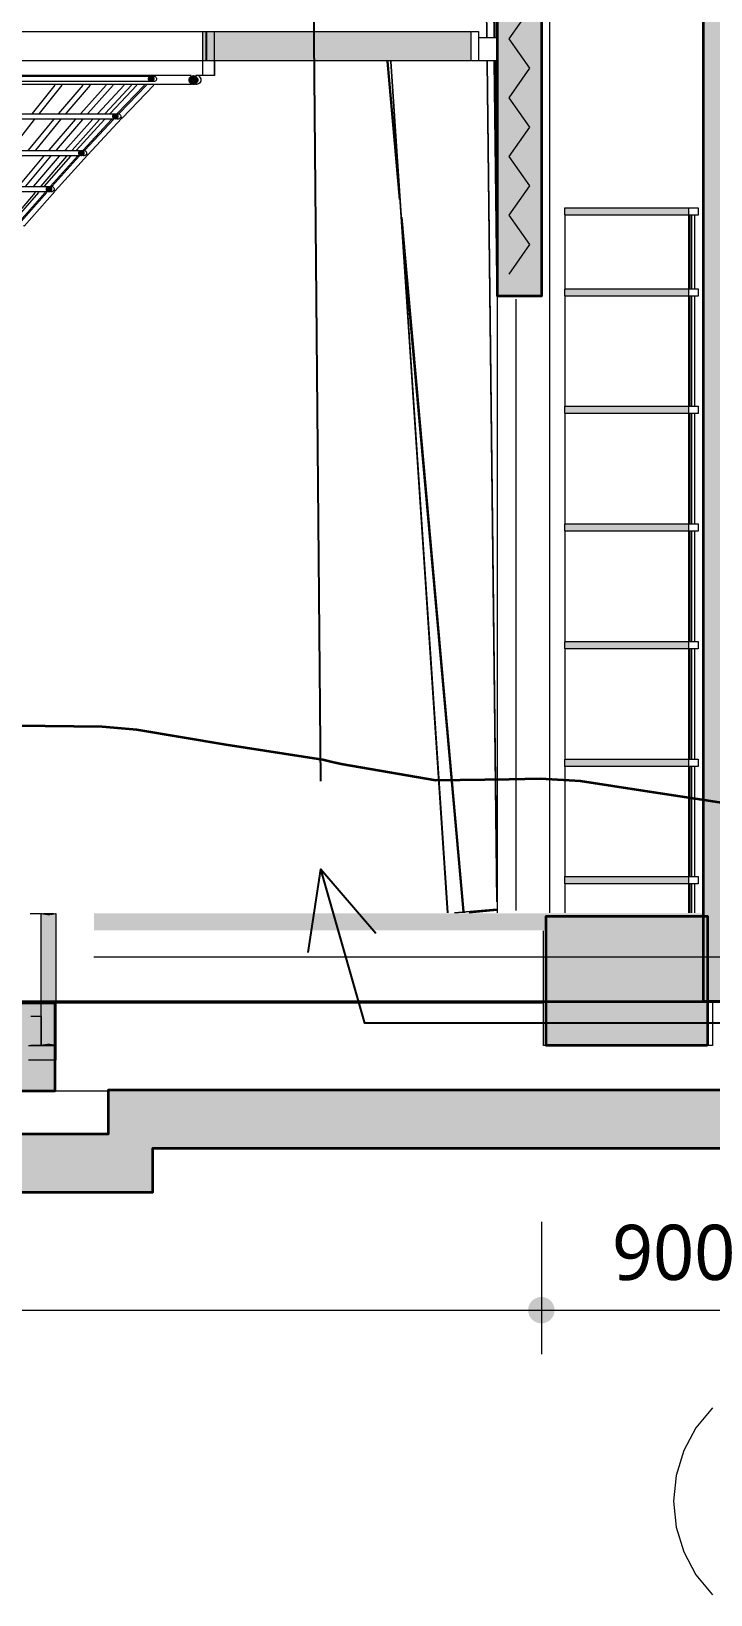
# Model space of a CAD drawing. Header units: millimetres. Extents: x 0 to 153524, y 0 to 59400.
# Drawn here: x 58365 to 60676, y 21982 to 27301 of the extents above; entities that cross this region are included whole.
import ezdxf

# ---------------------------------------------------------------- set-up
doc = ezdxf.new("R2010")
doc.units = ezdxf.units.MM
for name, color, linetype, lineweight in [('01_切断（構造・壁）', 7, 'Continuous', 35), ('02_切断（家具）', 8, 'Continuous', 18), ('04_切断（機械室などの塊）', 7, 'Continuous', 35), ('05_断熱（仮）', 2, 'Continuous', 9), ('07_切断（建具）', 7, 'Continuous', 18), ('10_見えがかり', 7, 'Continuous', 13), ('11_見えがかり（家具）', 8, 'Continuous', 9), ('41_通り芯の符号', 1, 'Continuous', 13), ('50_寸法', 3, 'Continuous', 9)]:
    doc.layers.add(name, color=color, linetype=linetype, lineweight=lineweight)
doc.styles.add('JP', font='NotoSansCJKjp-Regular.otf')

msp = doc.modelspace()

# ---------------------------------------------------------------- hatches: boundary and pattern name
at = {"layer": '01_切断（構造・壁）'}
for color, points in [(7, [(60799.8, 28581), (60801.6, 28580.9), (60801.7, 28579), (60801.7, 28310.5), (60801.7, 28310.5), (60801.7, 24037.2), (60801.7, 24037.2), (60801.7, 24037.2), (60801.7, 24037.2), (60801.7, 24002), (60801.6, 24000.1), (60799.8, 24000), (60653.7, 24000), (60651.8, 24000.1), (60651.7, 24002), (60651.7, 24037.2), (60651.7, 24037.2), (60651.7, 28310.4), (60651.7, 28310.4), (60651.7, 28310.4), (60651.7, 28579), (60651.8, 28580.9), (60653.7, 28581)]), (7, [(60100.2, 26446.8), (60100.2, 26400), (60094.3, 26400), (59950.2, 26400), (59950.2, 27554.2), (59950.2, 27600), (59955.9, 27600), (60100.2, 27600)]), (7, [(74466.3, 24242), (74466.3, 24300), (58577.6, 24300), (58577.6, 24242)]), (7, [(60665.7, 23850), (60484.8, 23850), (60115.8, 23850), (60115.8, 24145), (60115.8, 24145), (60115.8, 24290), (60484.8, 24290), (60665.7, 24290), (60665.7, 23995)]), (8, [(55051.2, 23500), (46200.5, 23500), (46050.5, 23500), (46050.5, 23700), (46050.5, 24152), (46200.5, 24152), (46200.5, 23700), (55201.2, 23700), (55201.2, 23550), (58627.6, 23550), (58627.6, 23700), (74316.3, 23700), (74316.3, 24152), (74466.3, 24152), (74466.3, 23700), (74466.3, 23500), (74316.3, 23500), (58777.6, 23500), (58777.6, 23350), (55051.2, 23350)]), (7, [(58444.9, 23974.3), (58444.9, 23695), (58430.1, 23695), (58321.1, 23695), (58122.7, 23695), (58031.7, 23695), (57863.2, 23695), (57784.7, 23695), (57637.2, 23695), (57567.5, 23695), (57434.9, 23695), (57371.5, 23695), (57249.4, 23695), (57190.4, 23695), (57075.5, 23695), (56963.9, 23695), (56909, 23695), (56854.5, 23695), (56746.4, 23695), (56638.6, 23695), (56584.5, 23695), (56530.2, 23695), (56420.2, 23695), (56364.3, 23695), (56250.1, 23695), (56191.4, 23695), (56070.3, 23695), (56007.4, 23695), (55876.1, 23695), (55807.2, 23695), (55661.6, 23695), (55584.2, 23695), (55418.3, 23695), (55328.9, 23695), (55257, 23695), (55257, 23815.1), (55257, 23995), (55328.9, 23995), (55418.3, 23995), (55584.2, 23995), (55661.6, 23995), (55807.2, 23995), (55876.1, 23995), (56007.4, 23995), (56070.3, 23995), (56191.4, 23995), (56250.1, 23995), (56364.3, 23995), (56420.2, 23995), (56530.2, 23995), (56584.5, 23995), (56638.6, 23995), (56746.4, 23995), (56854.5, 23995), (56909, 23995), (56963.9, 23995), (57075.5, 23995), (57190.4, 23995), (57249.4, 23995), (57371.5, 23995), (57434.9, 23995), (57567.5, 23995), (57637.2, 23995), (57784.7, 23995), (57863.2, 23995), (58031.7, 23995), (58122.7, 23995), (58321.1, 23995), (58430.1, 23995), (58444.9, 23995), (58444.9, 23974.3)])]:
    msp.add_hatch(color=color, dxfattribs=at).paths.add_polyline_path(points)
at = {"layer": '02_切断（家具）'}
for points in [[(58960.3, 27200), (58960.2, 27200), (58955.3, 27200), (58955.1, 27200), (58953.2, 27200), (58948.7, 27200), (58948.7, 27253), (58948.7, 27300), (58953.2, 27300), (58955.1, 27300), (58955.3, 27300), (58960.2, 27300), (58960.3, 27300), (58960.3, 27206.2)], [(58960.2, 27296.1), (58960.2, 27296.1), (58960.2, 27300), (59023, 27300), (59072.7, 27300), (59118, 27300), (59158.5, 27300), (59164.1, 27300), (59194.6, 27300), (59233.7, 27300), (59264.9, 27300), (59357.6, 27300), (59381.6, 27300), (59403, 27300), (59431.2, 27300), (59435.9, 27300), (59441.2, 27300), (59453.6, 27300), (59837.1, 27300), (59853.4, 27300), (59853.7, 27300), (59860.3, 27300), (59860.3, 27206.3), (59860.3, 27200), (59853.7, 27200), (59853.4, 27200), (59453.6, 27200), (59441.2, 27200), (59327.2, 27200), (59323.5, 27200), (59300.7, 27200), (59283.9, 27200), (59264.9, 27200), (59233.7, 27200), (59194.6, 27200), (59164.1, 27200), (59158.5, 27200), (59118, 27200), (59072.7, 27200), (59023, 27200), (58960.2, 27200)], [(58781.3, 27140.1), (58781.4, 27138.9), (58781.3, 27137.9), (58781.1, 27136.7), (58780.8, 27135.7), (58780.3, 27134.5), (58779.6, 27133.6), (58778.8, 27132.5), (58777.9, 27131.8), (58776.8, 27131), (58775.9, 27130.6), (58774.7, 27130.1), (58773.7, 27130), (58772.5, 27129.9), (58771.5, 27130), (58770.3, 27130.1), (58769.3, 27130.5), (58768.1, 27131), (58767.2, 27131.7), (58766.2, 27132.5), (58765.5, 27133.4), (58764.7, 27134.5), (58764.3, 27135.4), (58763.8, 27136.7), (58763.7, 27137.6), (58763.5, 27138.9), (58763.7, 27139.8), (58763.8, 27141.1), (58764.2, 27142), (58764.7, 27143.3), (58765.3, 27144.1), (58766.2, 27145.2), (58767, 27145.9), (58768.1, 27146.7), (58769.1, 27147.1), (58770.3, 27147.6), (58771.3, 27147.7), (58772.5, 27147.9), (58773.4, 27147.7), (58774.7, 27147.6), (58775.6, 27147.2), (58776.8, 27146.7), (58777.7, 27146.1), (58778.8, 27145.2), (58779.4, 27144.4), (58780.3, 27143.3), (58780.7, 27142.3), (58781.1, 27141.1)], [(58931.1, 27137.1), (58931.3, 27135), (58931.1, 27133.4), (58930.9, 27131.3), (58930.2, 27129.7), (58929.4, 27127.7), (58928.3, 27126.2), (58926.9, 27124.4), (58925.5, 27123.3), (58923.7, 27121.9), (58922.1, 27121.3), (58920.1, 27120.5), (58918.5, 27120.3), (58916.4, 27120), (58914.8, 27120.2), (58912.8, 27120.5), (58911.2, 27121.1), (58909.1, 27121.9), (58907.7, 27123), (58905.9, 27124.4), (58904.8, 27125.8), (58903.4, 27127.7), (58902.8, 27129.3), (58902, 27131.3), (58901.8, 27132.9), (58901.5, 27135), (58901.7, 27136.6), (58902, 27138.7), (58902.6, 27140.3), (58903.4, 27142.3), (58904.5, 27143.8), (58905.9, 27145.6), (58907.3, 27146.7), (58909.1, 27148.1), (58910.7, 27148.7), (58912.8, 27149.5), (58914.4, 27149.7), (58916.4, 27150), (58918, 27149.8), (58920.1, 27149.5), (58921.6, 27148.9), (58923.7, 27148.1), (58925.1, 27147), (58926.9, 27145.6), (58928, 27144.2), (58929.4, 27142.3), (58930, 27140.7), (58930.9, 27138.7)], [(58659.6, 27012.7), (58659.8, 27011.5), (58659.7, 27010.5), (58659.5, 27009.3), (58659.1, 27008.3), (58658.6, 27007.1), (58658, 27006.2), (58657.2, 27005.1), (58656.3, 27004.4), (58655.2, 27003.6), (58654.2, 27003.2), (58653, 27002.7), (58652.1, 27002.6), (58650.9, 27002.5), (58649.9, 27002.6), (58648.7, 27002.7), (58647.7, 27003.1), (58646.5, 27003.6), (58645.6, 27004.3), (58644.5, 27005.1), (58643.9, 27006), (58643.1, 27007.1), (58642.7, 27008.1), (58642.2, 27009.3), (58642.1, 27010.3), (58641.9, 27011.5), (58642, 27012.4), (58642.2, 27013.7), (58642.6, 27014.6), (58643.1, 27015.9), (58643.7, 27016.7), (58644.5, 27017.8), (58645.4, 27018.5), (58646.5, 27019.3), (58647.5, 27019.7), (58648.7, 27020.2), (58649.7, 27020.3), (58650.9, 27020.5), (58651.8, 27020.3), (58653, 27020.2), (58654, 27019.8), (58655.2, 27019.3), (58656.1, 27018.6), (58657.2, 27017.8), (58657.8, 27016.9), (58658.6, 27015.9), (58659, 27014.9), (58659.5, 27013.7)], [(58543.8, 26887.7), (58544, 26886.5), (58543.8, 26885.5), (58543.7, 26884.3), (58543.3, 26883.3), (58542.8, 26882.1), (58542.1, 26881.2), (58541.3, 26880.1), (58540.5, 26879.4), (58539.4, 26878.6), (58538.4, 26878.2), (58537.2, 26877.8), (58536.2, 26877.6), (58535, 26877.5), (58534, 26877.6), (58532.9, 26877.8), (58531.8, 26878.2), (58530.7, 26878.6), (58529.8, 26879.3), (58528.7, 26880.1), (58528, 26881), (58527.2, 26882.1), (58526.8, 26883.1), (58526.4, 26884.3), (58526.2, 26885.3), (58526.1, 26886.5), (58526.2, 26887.5), (58526.4, 26888.7), (58526.8, 26889.7), (58527.2, 26890.9), (58527.9, 26891.8), (58528.7, 26892.8), (58529.6, 26893.5), (58530.7, 26894.3), (58531.7, 26894.7), (58532.9, 26895.2), (58533.9, 26895.3), (58535, 26895.5), (58536, 26895.4), (58537.2, 26895.2), (58538.2, 26894.8), (58539.4, 26894.3), (58540.3, 26893.7), (58541.3, 26892.8), (58542, 26891.9), (58542.8, 26890.9), (58543.2, 26889.9), (58543.7, 26888.7)], [(58433.7, 26765.1), (58433.8, 26764), (58433.7, 26762.9), (58433.5, 26761.8), (58433.1, 26760.7), (58432.7, 26759.6), (58432, 26758.6), (58431.2, 26757.6), (58430.3, 26756.9), (58429.3, 26756.1), (58428.2, 26755.7), (58427.1, 26755.2), (58426, 26755.1), (58424.9, 26755), (58423.9, 26755.1), (58422.7, 26755.2), (58421.7, 26755.6), (58420.5, 26756.1), (58419.6, 26756.8), (58418.6, 26757.6), (58417.9, 26758.5), (58417.1, 26759.6), (58416.7, 26760.6), (58416.2, 26761.8), (58416.1, 26762.8), (58416, 26764), (58416.1, 26765), (58416.2, 26766.2), (58416.6, 26767.2), (58417.1, 26768.4), (58417.8, 26769.3), (58418.6, 26770.3), (58419.5, 26771), (58420.5, 26771.8), (58421.5, 26772.2), (58422.7, 26772.7), (58423.7, 26772.8), (58424.9, 26773), (58425.9, 26772.8), (58427.1, 26772.7), (58428.1, 26772.3), (58429.3, 26771.8), (58430.2, 26771.1), (58431.2, 26770.3), (58431.9, 26769.4), (58432.7, 26768.4), (58433.1, 26767.3), (58433.5, 26766.2)], [(60600, 26675), (60417.6, 26675), (60299.5, 26675), (60260.6, 26675), (60243.6, 26675), (60231.6, 26675), (60223.9, 26675), (60183.3, 26675), (60182.6, 26675), (60181.9, 26675), (60181.2, 26675), (60180.7, 26675), (60180, 26675), (60180, 26685.9), (60180, 26700), (60180.7, 26700), (60181.2, 26700), (60181.9, 26700), (60182.6, 26700), (60183.3, 26700), (60223.9, 26700), (60231.6, 26700), (60243.6, 26700), (60260.6, 26700), (60299.5, 26700), (60417.6, 26700), (60600, 26700), (60600, 26689.1)], [(60600, 26400), (60417.6, 26400), (60299.5, 26400), (60260.6, 26400), (60243.6, 26400), (60231.6, 26400), (60223.9, 26400), (60183.3, 26400), (60182.6, 26400), (60181.9, 26400), (60181.2, 26400), (60180.7, 26400), (60180, 26400), (60180, 26410.9), (60180, 26425), (60180.7, 26425), (60181.2, 26425), (60181.9, 26425), (60182.6, 26425), (60183.3, 26425), (60223.9, 26425), (60231.6, 26425), (60243.6, 26425), (60260.6, 26425), (60299.5, 26425), (60417.6, 26425), (60600, 26425), (60600, 26414.1)], [(60600, 26000), (60417.6, 26000), (60299.5, 26000), (60260.6, 26000), (60243.6, 26000), (60231.6, 26000), (60223.9, 26000), (60183.3, 26000), (60182.6, 26000), (60181.9, 26000), (60181.2, 26000), (60180.7, 26000), (60180, 26000), (60180, 26010.9), (60180, 26025), (60180.7, 26025), (60181.2, 26025), (60181.9, 26025), (60182.6, 26025), (60183.3, 26025), (60223.9, 26025), (60231.6, 26025), (60243.6, 26025), (60260.6, 26025), (60299.5, 26025), (60417.6, 26025), (60600, 26025), (60600, 26014.1)], [(60600, 25600), (60417.6, 25600), (60299.5, 25600), (60260.6, 25600), (60243.6, 25600), (60231.6, 25600), (60223.9, 25600), (60183.3, 25600), (60182.6, 25600), (60181.9, 25600), (60181.2, 25600), (60180.7, 25600), (60180, 25600), (60180, 25610.9), (60180, 25625), (60180.7, 25625), (60181.2, 25625), (60181.9, 25625), (60182.6, 25625), (60183.3, 25625), (60223.9, 25625), (60231.6, 25625), (60243.6, 25625), (60260.6, 25625), (60299.5, 25625), (60417.6, 25625), (60600, 25625), (60600, 25614.1)], [(60600, 25200), (60417.6, 25200), (60299.5, 25200), (60260.6, 25200), (60243.6, 25200), (60231.6, 25200), (60223.9, 25200), (60183.3, 25200), (60182.6, 25200), (60181.9, 25200), (60181.2, 25200), (60180.7, 25200), (60180, 25200), (60180, 25210.9), (60180, 25225), (60180.7, 25225), (60181.2, 25225), (60181.9, 25225), (60182.6, 25225), (60183.3, 25225), (60223.9, 25225), (60231.6, 25225), (60243.6, 25225), (60260.6, 25225), (60299.5, 25225), (60417.6, 25225), (60600, 25225), (60600, 25214.1)], [(60600, 24800), (60417.6, 24800), (60299.5, 24800), (60260.6, 24800), (60243.6, 24800), (60231.6, 24800), (60223.9, 24800), (60183.3, 24800), (60182.6, 24800), (60181.9, 24800), (60181.2, 24800), (60180.7, 24800), (60180, 24800), (60180, 24810.9), (60180, 24825), (60180.7, 24825), (60181.2, 24825), (60181.9, 24825), (60182.6, 24825), (60183.3, 24825), (60223.9, 24825), (60231.6, 24825), (60243.6, 24825), (60260.6, 24825), (60299.5, 24825), (60417.6, 24825), (60600, 24825), (60600, 24814.1)], [(60600, 24400), (60417.6, 24400), (60299.5, 24400), (60260.6, 24400), (60243.6, 24400), (60231.6, 24400), (60223.9, 24400), (60183.3, 24400), (60182.6, 24400), (60181.9, 24400), (60181.2, 24400), (60180.7, 24400), (60180, 24400), (60180, 24410.9), (60180, 24425), (60180.7, 24425), (60181.2, 24425), (60181.9, 24425), (60182.6, 24425), (60183.3, 24425), (60223.9, 24425), (60231.6, 24425), (60243.6, 24425), (60260.6, 24425), (60299.5, 24425), (60417.6, 24425), (60600, 24425), (60600, 24414.1), (60600, 24414.1)], [(58398.6, 24299.9), (58400.4, 24299.4), (58404.1, 24298.3), (58411.8, 24296.8), (58419.6, 24296), (58427.5, 24296), (58435.3, 24296.8), (58443, 24298.3), (58446.7, 24299.4), (58448.5, 24299.9), (58448.6, 24298), (58448.6, 23852), (58448.5, 23850.1), (58446.7, 23850.6), (58443, 23851.7), (58435.3, 23853.2), (58427.5, 23854), (58419.6, 23854), (58411.8, 23853.2), (58404.1, 23851.7), (58400.4, 23850.6), (58398.6, 23850.1), (58398.5, 23852), (58398.5, 24298)], [(55303.5, 23850), (55303.5, 23907.4), (55303.5, 23950), (56410, 23950), (57194.4, 23950), (57545.8, 23950), (57745.1, 23950), (57873.5, 23950), (57963.2, 23950), (58029.3, 23950), (58080.1, 23950), (58120.3, 23950), (58153, 23950), (58180, 23950), (58202.8, 23950), (58223.1, 23950), (58242.3, 23950), (58260.3, 23950), (58277.5, 23950), (58293.7, 23950), (58309.1, 23950), (58323.7, 23950), (58337.6, 23950), (58350.8, 23950), (58363.4, 23950), (58375.4, 23950), (58386.9, 23950), (58398.5, 23950), (58398.5, 23948.2), (58398.5, 23850), (58386.9, 23850), (58375.4, 23850), (58363.4, 23850), (58350.8, 23850), (58337.6, 23850), (58323.7, 23850), (58309.1, 23850), (58293.7, 23850), (58277.5, 23850), (58260.3, 23850), (58242.3, 23850), (58223.1, 23850), (58202.8, 23850), (58180, 23850), (58153, 23850), (58120.3, 23850), (58080.1, 23850), (58029.3, 23850), (57963.2, 23850), (57873.5, 23850), (57745.1, 23850), (57545.8, 23850), (57194.4, 23850), (56410, 23850)], [(55253.5, 23800), (55253.5, 23828.3), (55253.5, 23850), (56377.3, 23850), (57194.4, 23850), (57560.4, 23850), (57768, 23850), (57901.8, 23850), (57995.2, 23850), (58064.1, 23850), (58117, 23850), (58158.9, 23850), (58192.9, 23850), (58221, 23850), (58244.7, 23850), (58265.9, 23850), (58285.9, 23850), (58304.7, 23850), (58322.6, 23850), (58339.4, 23850), (58355.5, 23850), (58370.7, 23850), (58385.2, 23850), (58398.9, 23850), (58412.1, 23850), (58424.6, 23850), (58436.6, 23850), (58448.6, 23850), (58448.6, 23849.5), (58448.6, 23800), (58436.6, 23800), (58424.6, 23800), (58412.1, 23800), (58398.9, 23800), (58385.2, 23800), (58370.7, 23800), (58355.5, 23800), (58339.4, 23800), (58322.6, 23800), (58304.7, 23800), (58285.9, 23800), (58265.9, 23800), (58244.7, 23800), (58221, 23800), (58192.9, 23800), (58158.9, 23800), (58117, 23800), (58064.1, 23800), (57995.2, 23800), (57901.8, 23800), (57768, 23800), (57560.4, 23800), (57194.4, 23800), (56377.3, 23800)]]:
    msp.add_hatch(color=8, dxfattribs=at).paths.add_polyline_path(points)
at = {"layer": '05_断熱（仮）', "true_color": 0xf3d98b}
msp.add_hatch(color=8, dxfattribs=at).paths.add_polyline_path([(59975.2, 26425), (59975.2, 27575), (60075.2, 27575), (60075.2, 26425)])
at = {"layer": '50_寸法'}
msp.add_hatch(color=7, dxfattribs=at).paths.add_polyline_path([(60145, 22950), (60144.1, 22941.2), (60141.6, 22932.8), (60137.4, 22925), (60131.8, 22918.2), (60125, 22912.6), (60117.2, 22908.4), (60108.8, 22905.9), (60100, 22905), (60091.2, 22905.9), (60082.8, 22908.4), (60075, 22912.6), (60068.2, 22918.2), (60062.6, 22925), (60058.4, 22932.8), (60055.9, 22941.2), (60055, 22950), (60055.9, 22958.8), (60058.4, 22967.2), (60062.6, 22975), (60068.2, 22981.8), (60075, 22987.4), (60082.8, 22991.6), (60091.2, 22994.1), (60100, 22995), (60108.8, 22994.1), (60117.2, 22991.6), (60125, 22987.4), (60131.8, 22981.8), (60137.4, 22975), (60141.6, 22967.2), (60144.1, 22958.8)])

# ---------------------------------------------------------------- linework, layer by layer
at = {"layer": '01_切断（構造・壁）'}
for points in [[(60799.8, 28581), (60801.6, 28580.9), (60801.7, 28579), (60801.7, 28310.5), (60801.7, 28310.5), (60801.7, 24037.2), (60801.7, 24037.2), (60801.7, 24037.2), (60801.7, 24037.2), (60801.7, 24002), (60801.6, 24000.1), (60799.8, 24000), (60653.7, 24000), (60651.8, 24000.1), (60651.7, 24002), (60651.7, 24037.2), (60651.7, 24037.2), (60651.7, 28310.4), (60651.7, 28310.4), (60651.7, 28310.4), (60651.7, 28579), (60651.8, 28580.9), (60653.7, 28581), (60799.8, 28581)], [(60100.2, 26446.8), (60100.2, 26400), (60094.3, 26400), (59950.2, 26400), (59950.2, 27554.2), (59950.2, 27600), (59955.9, 27600), (60100.2, 27600), (60100.2, 26446.8)], [(60665.7, 23850), (60484.8, 23850), (60115.8, 23850), (60115.8, 24145), (60115.8, 24145), (60115.8, 24290), (60484.8, 24290), (60665.7, 24290), (60665.7, 23995), (60665.7, 23850)], [(55051.2, 23500), (46200.5, 23500), (46050.5, 23500), (46050.5, 23700), (46050.5, 24152), (46200.5, 24152), (46200.5, 23700), (55201.2, 23700), (55201.2, 23550), (58627.6, 23550), (58627.6, 23700), (74316.3, 23700), (74316.3, 24152), (74466.3, 24152), (74466.3, 23700), (74466.3, 23500), (74316.3, 23500), (58777.6, 23500), (58777.6, 23350), (55051.2, 23350), (55051.2, 23500)], [(43500, 24000), (78800, 24000)], [(58321.1, 23995), (58430.1, 23995), (58444.9, 23995), (58444.9, 23974.3), (58444.9, 23974.3)], [(58444.9, 23974.3), (58444.9, 23695), (58430.1, 23695), (58321.1, 23695)]]:
    msp.add_lwpolyline(points, dxfattribs=at)
at = {"layer": '02_切断（家具）'}
for points in [[(58948.1, 27150), (58948.1, 27291.2), (58948.1, 27300)], [(58960.3, 27200), (58960.2, 27200), (58955.3, 27200), (58955.1, 27200), (58953.2, 27200), (58948.7, 27200), (58948.7, 27253), (58948.7, 27300), (58953.2, 27300), (58955.1, 27300), (58955.3, 27300), (58960.2, 27300), (58960.3, 27300), (58960.3, 27206.2), (58960.3, 27200)], [(58960.2, 27296.1), (58960.2, 27296.1), (58960.2, 27300), (59023, 27300), (59072.7, 27300), (59118, 27300), (59158.5, 27300), (59164.1, 27300), (59194.6, 27300), (59233.7, 27300), (59264.9, 27300), (59357.6, 27300), (59381.6, 27300), (59403, 27300), (59431.2, 27300), (59435.9, 27300), (59441.2, 27300), (59453.6, 27300), (59837.1, 27300), (59853.4, 27300), (59853.7, 27300), (59860.3, 27300), (59860.3, 27206.3), (59860.3, 27200), (59853.7, 27200), (59853.4, 27200), (59453.6, 27200), (59441.2, 27200), (59327.2, 27200), (59323.5, 27200), (59300.7, 27200), (59283.9, 27200), (59264.9, 27200), (59233.7, 27200), (59194.6, 27200), (59164.1, 27200), (59158.5, 27200), (59118, 27200), (59072.7, 27200), (59023, 27200), (58960.2, 27200), (58960.2, 27296.1)], [(58988.1, 27150), (58988.1, 27159.5), (58988.1, 27300)], [(58781.3, 27140.1), (58781.4, 27138.9), (58781.3, 27137.9), (58781.1, 27136.7), (58780.8, 27135.7), (58780.3, 27134.5), (58779.6, 27133.6), (58778.8, 27132.5), (58777.9, 27131.8), (58776.8, 27131), (58775.9, 27130.6), (58774.7, 27130.1), (58773.7, 27130), (58772.5, 27129.9), (58771.5, 27130), (58770.3, 27130.1), (58769.3, 27130.5), (58768.1, 27131), (58767.2, 27131.7), (58766.2, 27132.5), (58765.5, 27133.4), (58764.7, 27134.5), (58764.3, 27135.4), (58763.8, 27136.7), (58763.7, 27137.6), (58763.5, 27138.9), (58763.7, 27139.8), (58763.8, 27141.1), (58764.2, 27142), (58764.7, 27143.3), (58765.3, 27144.1), (58766.2, 27145.2), (58767, 27145.9), (58768.1, 27146.7), (58769.1, 27147.1), (58770.3, 27147.6), (58771.3, 27147.7), (58772.5, 27147.9), (58773.4, 27147.7), (58774.7, 27147.6), (58775.6, 27147.2), (58776.8, 27146.7), (58777.7, 27146.1), (58778.8, 27145.2), (58779.4, 27144.4), (58780.3, 27143.3), (58780.7, 27142.3), (58781.1, 27141.1), (58781.3, 27140.1)], [(58931.1, 27137.1), (58931.3, 27135), (58931.1, 27133.4), (58930.9, 27131.3), (58930.2, 27129.7), (58929.4, 27127.7), (58928.3, 27126.2), (58926.9, 27124.4), (58925.5, 27123.3), (58923.7, 27121.9), (58922.1, 27121.3), (58920.1, 27120.5), (58918.5, 27120.3), (58916.4, 27120), (58914.8, 27120.2), (58912.8, 27120.5), (58911.2, 27121.1), (58909.1, 27121.9), (58907.7, 27123), (58905.9, 27124.4), (58904.8, 27125.8), (58903.4, 27127.7), (58902.8, 27129.3), (58902, 27131.3), (58901.8, 27132.9), (58901.5, 27135), (58901.7, 27136.6), (58902, 27138.7), (58902.6, 27140.3), (58903.4, 27142.3), (58904.5, 27143.8), (58905.9, 27145.6), (58907.3, 27146.7), (58909.1, 27148.1), (58910.7, 27148.7), (58912.8, 27149.5), (58914.4, 27149.7), (58916.4, 27150), (58918, 27149.8), (58920.1, 27149.5), (58921.6, 27148.9), (58923.7, 27148.1), (58925.1, 27147), (58926.9, 27145.6), (58928, 27144.2), (58929.4, 27142.3), (58930, 27140.7), (58930.9, 27138.7), (58931.1, 27137.1)], [(58659.6, 27012.7), (58659.8, 27011.5), (58659.7, 27010.5), (58659.5, 27009.3), (58659.1, 27008.3), (58658.6, 27007.1), (58658, 27006.2), (58657.2, 27005.1), (58656.3, 27004.4), (58655.2, 27003.6), (58654.2, 27003.2), (58653, 27002.7), (58652.1, 27002.6), (58650.9, 27002.5), (58649.9, 27002.6), (58648.7, 27002.7), (58647.7, 27003.1), (58646.5, 27003.6), (58645.6, 27004.3), (58644.5, 27005.1), (58643.9, 27006), (58643.1, 27007.1), (58642.7, 27008.1), (58642.2, 27009.3), (58642.1, 27010.3), (58641.9, 27011.5), (58642, 27012.4), (58642.2, 27013.7), (58642.6, 27014.6), (58643.1, 27015.9), (58643.7, 27016.7), (58644.5, 27017.8), (58645.4, 27018.5), (58646.5, 27019.3), (58647.5, 27019.7), (58648.7, 27020.2), (58649.7, 27020.3), (58650.9, 27020.5), (58651.8, 27020.3), (58653, 27020.2), (58654, 27019.8), (58655.2, 27019.3), (58656.1, 27018.6), (58657.2, 27017.8), (58657.8, 27016.9), (58658.6, 27015.9), (58659, 27014.9), (58659.5, 27013.7), (58659.6, 27012.7)], [(58543.8, 26887.7), (58544, 26886.5), (58543.8, 26885.5), (58543.7, 26884.3), (58543.3, 26883.3), (58542.8, 26882.1), (58542.1, 26881.2), (58541.3, 26880.1), (58540.5, 26879.4), (58539.4, 26878.6), (58538.4, 26878.2), (58537.2, 26877.8), (58536.2, 26877.6), (58535, 26877.5), (58534, 26877.6), (58532.9, 26877.8), (58531.8, 26878.2), (58530.7, 26878.6), (58529.8, 26879.3), (58528.7, 26880.1), (58528, 26881), (58527.2, 26882.1), (58526.8, 26883.1), (58526.4, 26884.3), (58526.2, 26885.3), (58526.1, 26886.5), (58526.2, 26887.5), (58526.4, 26888.7), (58526.8, 26889.7), (58527.2, 26890.9), (58527.9, 26891.8), (58528.7, 26892.8), (58529.6, 26893.5), (58530.7, 26894.3), (58531.7, 26894.7), (58532.9, 26895.2), (58533.9, 26895.3), (58535, 26895.5), (58536, 26895.4), (58537.2, 26895.2), (58538.2, 26894.8), (58539.4, 26894.3), (58540.3, 26893.7), (58541.3, 26892.8), (58542, 26891.9), (58542.8, 26890.9), (58543.2, 26889.9), (58543.7, 26888.7), (58543.8, 26887.7)], [(58433.7, 26765.1), (58433.8, 26764), (58433.7, 26762.9), (58433.5, 26761.8), (58433.1, 26760.7), (58432.7, 26759.6), (58432, 26758.6), (58431.2, 26757.6), (58430.3, 26756.9), (58429.3, 26756.1), (58428.2, 26755.7), (58427.1, 26755.2), (58426, 26755.1), (58424.9, 26755), (58423.9, 26755.1), (58422.7, 26755.2), (58421.7, 26755.6), (58420.5, 26756.1), (58419.6, 26756.8), (58418.6, 26757.6), (58417.9, 26758.5), (58417.1, 26759.6), (58416.7, 26760.6), (58416.2, 26761.8), (58416.1, 26762.8), (58416, 26764), (58416.1, 26765), (58416.2, 26766.2), (58416.6, 26767.2), (58417.1, 26768.4), (58417.8, 26769.3), (58418.6, 26770.3), (58419.5, 26771), (58420.5, 26771.8), (58421.5, 26772.2), (58422.7, 26772.7), (58423.7, 26772.8), (58424.9, 26773), (58425.9, 26772.8), (58427.1, 26772.7), (58428.1, 26772.3), (58429.3, 26771.8), (58430.2, 26771.1), (58431.2, 26770.3), (58431.9, 26769.4), (58432.7, 26768.4), (58433.1, 26767.3), (58433.5, 26766.2), (58433.7, 26765.1)], [(60600, 26675), (60417.6, 26675), (60299.5, 26675), (60260.6, 26675), (60243.6, 26675), (60231.6, 26675), (60223.9, 26675), (60183.3, 26675), (60182.6, 26675), (60181.9, 26675), (60181.2, 26675), (60180.7, 26675), (60180, 26675), (60180, 26685.9), (60180, 26700), (60180.7, 26700), (60181.2, 26700), (60181.9, 26700), (60182.6, 26700), (60183.3, 26700), (60223.9, 26700), (60231.6, 26700), (60243.6, 26700), (60260.6, 26700), (60299.5, 26700), (60417.6, 26700), (60600, 26700), (60600, 26689.1), (60600, 26675)], [(60600, 26400), (60417.6, 26400), (60299.5, 26400), (60260.6, 26400), (60243.6, 26400), (60231.6, 26400), (60223.9, 26400), (60183.3, 26400), (60182.6, 26400), (60181.9, 26400), (60181.2, 26400), (60180.7, 26400), (60180, 26400), (60180, 26410.9), (60180, 26425), (60180.7, 26425), (60181.2, 26425), (60181.9, 26425), (60182.6, 26425), (60183.3, 26425), (60223.9, 26425), (60231.6, 26425), (60243.6, 26425), (60260.6, 26425), (60299.5, 26425), (60417.6, 26425), (60600, 26425), (60600, 26414.1), (60600, 26400)], [(60600, 26000), (60417.6, 26000), (60299.5, 26000), (60260.6, 26000), (60243.6, 26000), (60231.6, 26000), (60223.9, 26000), (60183.3, 26000), (60182.6, 26000), (60181.9, 26000), (60181.2, 26000), (60180.7, 26000), (60180, 26000), (60180, 26010.9), (60180, 26025), (60180.7, 26025), (60181.2, 26025), (60181.9, 26025), (60182.6, 26025), (60183.3, 26025), (60223.9, 26025), (60231.6, 26025), (60243.6, 26025), (60260.6, 26025), (60299.5, 26025), (60417.6, 26025), (60600, 26025), (60600, 26014.1), (60600, 26000)], [(60600, 25600), (60417.6, 25600), (60299.5, 25600), (60260.6, 25600), (60243.6, 25600), (60231.6, 25600), (60223.9, 25600), (60183.3, 25600), (60182.6, 25600), (60181.9, 25600), (60181.2, 25600), (60180.7, 25600), (60180, 25600), (60180, 25610.9), (60180, 25625), (60180.7, 25625), (60181.2, 25625), (60181.9, 25625), (60182.6, 25625), (60183.3, 25625), (60223.9, 25625), (60231.6, 25625), (60243.6, 25625), (60260.6, 25625), (60299.5, 25625), (60417.6, 25625), (60600, 25625), (60600, 25614.1), (60600, 25600)], [(60600, 25200), (60417.6, 25200), (60299.5, 25200), (60260.6, 25200), (60243.6, 25200), (60231.6, 25200), (60223.9, 25200), (60183.3, 25200), (60182.6, 25200), (60181.9, 25200), (60181.2, 25200), (60180.7, 25200), (60180, 25200), (60180, 25210.9), (60180, 25225), (60180.7, 25225), (60181.2, 25225), (60181.9, 25225), (60182.6, 25225), (60183.3, 25225), (60223.9, 25225), (60231.6, 25225), (60243.6, 25225), (60260.6, 25225), (60299.5, 25225), (60417.6, 25225), (60600, 25225), (60600, 25214.1), (60600, 25200)], [(60600, 24800), (60417.6, 24800), (60299.5, 24800), (60260.6, 24800), (60243.6, 24800), (60231.6, 24800), (60223.9, 24800), (60183.3, 24800), (60182.6, 24800), (60181.9, 24800), (60181.2, 24800), (60180.7, 24800), (60180, 24800), (60180, 24810.9), (60180, 24825), (60180.7, 24825), (60181.2, 24825), (60181.9, 24825), (60182.6, 24825), (60183.3, 24825), (60223.9, 24825), (60231.6, 24825), (60243.6, 24825), (60260.6, 24825), (60299.5, 24825), (60417.6, 24825), (60600, 24825), (60600, 24814.1), (60600, 24800)], [(60600, 24400), (60417.6, 24400), (60299.5, 24400), (60260.6, 24400), (60243.6, 24400), (60231.6, 24400), (60223.9, 24400), (60183.3, 24400), (60182.6, 24400), (60181.9, 24400), (60181.2, 24400), (60180.7, 24400), (60180, 24400), (60180, 24410.9), (60180, 24425), (60180.7, 24425), (60181.2, 24425), (60181.9, 24425), (60182.6, 24425), (60183.3, 24425), (60223.9, 24425), (60231.6, 24425), (60243.6, 24425), (60260.6, 24425), (60299.5, 24425), (60417.6, 24425), (60600, 24425), (60600, 24414.1), (60600, 24414.1), (60600, 24400)], [(58398.6, 24299.9), (58400.4, 24299.4), (58404.1, 24298.3), (58411.8, 24296.8), (58419.6, 24296), (58427.5, 24296), (58435.3, 24296.8), (58443, 24298.3), (58446.7, 24299.4), (58448.5, 24299.9), (58448.6, 24298), (58448.6, 23852), (58448.5, 23850.1), (58446.7, 23850.6), (58443, 23851.7), (58435.3, 23853.2), (58427.5, 23854), (58419.6, 23854), (58411.8, 23853.2), (58404.1, 23851.7), (58400.4, 23850.6), (58398.6, 23850.1), (58398.5, 23852), (58398.5, 24298), (58398.6, 24299.9)], [(58363.4, 23950), (58375.4, 23950), (58386.9, 23950), (58398.5, 23950), (58398.5, 23948.2), (58398.5, 23850), (58386.9, 23850), (58375.4, 23850), (58363.4, 23850)], [(58355.5, 23850), (58370.7, 23850), (58385.2, 23850), (58398.9, 23850), (58412.1, 23850), (58424.6, 23850), (58436.6, 23850), (58448.6, 23850), (58448.6, 23849.5), (58448.6, 23800), (58436.6, 23800), (58424.6, 23800), (58412.1, 23800), (58398.9, 23800), (58385.2, 23800), (58370.7, 23800), (58355.5, 23800)]]:
    msp.add_lwpolyline(points, dxfattribs=at)
at = {"layer": '04_切断（機械室などの塊）'}
for points in [[(58605.4, 24934.2), (58315.5, 24938.2), (58089.8, 24942.8), (57959.2, 24936.8), (57791.4, 24928.8), (57602.9, 24905.2), (57456.1, 24889.3), (57246.6, 24856), (56977.5, 24817.1), (56890.3, 24797.7), (56822.5, 24785.1), (56534, 24723.8), (56188.8, 24663.1), (56177.7, 24661.4)], [(59028, 24873.7), (58723.4, 24924.1), (58671.7, 24928.7), (58605.4, 24934.2)], [(61165.7, 24606.8), (61047.2, 24625), (60809.5, 24661.5), (60624.4, 24689.9), (60453.2, 24716.2), (60233.3, 24750), (60096.9, 24757.8), (59990.7, 24755.8), (59740.6, 24751.8), (59419.3, 24807.9), (59384.3, 24815.7), (59357.1, 24822.4), (59028, 24873.7)]]:
    msp.add_lwpolyline(points, dxfattribs=at)
at = {"layer": '05_断熱（仮）'}
msp.add_lwpolyline([(59990.2, 26475), (60060.2, 26575), (59990.2, 26675), (60060.2, 26775), (59990.2, 26875), (60060.2, 26975), (59990.2, 27075), (60060.2, 27175), (59990.2, 27275), (60060.2, 27375), (59990.2, 27475)], dxfattribs=at)
at = {"layer": '07_切断（建具）'}
msp.add_lwpolyline([(60014.8, 24310), (60014.8, 26390)], dxfattribs=at)
at = {"layer": '10_見えがかり'}
for points in [[(60102.2, 29050), (60127.9, 29050), (60127.9, 24302)], [(59914.4, 27282), (59894.3, 29012)], [(59894.5, 29012), (59914.6, 27282)], [(59938.9, 27282), (59919.1, 29012)], [(59922, 29012), (59941.7, 27282)], [(59617.1, 26728.8), (59575.2, 27198)], [(59578, 27198), (59608.7, 26854.8)], [(59781.1, 24302), (59587.8, 27198)], [(59588.1, 27198), (59781.3, 24302)], [(59948.5, 24339.2), (59915.3, 27198)], [(59915.6, 27198), (59948.5, 24358.6)], [(59948.3, 26457.3), (59939.8, 27198)], [(59942.7, 27198), (59948.3, 26709.7)], [(59625.4, 26668.2), (59836.6, 24306.8)], [(59833.7, 24306.6), (59633.8, 26542.2)], [(59950.5, 24302), (59950.5, 26398)], [(59804.2, 24302), (59948.5, 24314.6)], [(59948.5, 24314.5), (59804.4, 24302)], [(59854.6, 24302), (59948.5, 24311.3)], [(59948.5, 24311), (59857.5, 24302)], [(59834.1, 24302), (59834.1, 24302.6)], [(59836.9, 24302.8), (59837, 24302)], [(60113.8, 23850), (60107.6, 23850), (60107.6, 24240)], [(58577.6, 24152), (74316.3, 24152)], [(58450.8, 23995), (60105.6, 23995)], [(60682.3, 23998), (60682.3, 23850), (60667.7, 23850)], [(58625.6, 23695), (58446.9, 23695)]]:
    msp.add_lwpolyline(points, dxfattribs=at)
at = {"layer": '11_見えがかり（家具）'}
for points in [[(54752.6, 27300), (58946.7, 27300)], [(59885.7, 27300), (59885.7, 27200), (59862.3, 27200)], [(59862.3, 27300), (59885.7, 27300)], [(59887.7, 27280), (59948.2, 27280)], [(58946.7, 27200), (54752.6, 27200)], [(58988.5, 27198), (58988.5, 27150), (58981.6, 27150), (58949, 27150), (58941.7, 27150), (58927.4, 27150), (58924.3, 27150)], [(59948.2, 27200), (59887.7, 27200)], [(58908.5, 27150), (58871.7, 27150), (58799.4, 27150), (57713.4, 27150), (57461.2, 27150), (57189.4, 27150), (57183, 27150), (56408.2, 27150), (56148.8, 27150), (55898, 27150), (55667.2, 27150), (55037, 27150), (54899.1, 27150), (54837.3, 27150), (54786, 27150)], [(58767.4, 27129.9), (54927.2, 27129.9)], [(54928.1, 27147.9), (58766.5, 27147.9)], [(58777.6, 27147.9), (58782.3, 27147.9), (58784.5, 27147.6), (58786.7, 27146.7), (58788.6, 27145.2), (58790.1, 27143.3), (58791, 27141.1), (58791.3, 27138.9), (58791, 27136.7), (58790.1, 27134.5), (58788.6, 27132.5), (58786.7, 27131), (58784.5, 27130.1), (58782.3, 27129.9), (58778.5, 27129.9)], [(58934.2, 27148), (58937.4, 27145.6), (58939.8, 27142.3), (58941.3, 27138.7), (58941.7, 27135), (58941.3, 27131.3), (58939.8, 27127.7), (58937.4, 27124.4), (58934.1, 27121.9), (58930.4, 27120.5), (58926.8, 27120), (58924.3, 27120)], [(58909.5, 27120), (54786, 27120)], [(58368.5, 27021.6), (58446.1, 27118)], [(58469.2, 27118), (58391.5, 27021.6)], [(58458.7, 27021.6), (58540.9, 27118)], [(58564.6, 27118), (58482.3, 27021.6)], [(58533.3, 27021.6), (58619.4, 27118)], [(58643.5, 27118), (58557.4, 27021.6)], [(58591.7, 27021.6), (58680.7, 27118)], [(58705.2, 27118), (58616.1, 27021.6)], [(58633.2, 27021.6), (58724.3, 27118)], [(58657.5, 27021.6), (58749.9, 27118)], [(58663.8, 27021.1), (58757, 27118)], [(58781.9, 27118), (58673.5, 27005.2), (58673.4, 27005.3), (58673.1, 27005.5), (58672.8, 27005.8), (58672.4, 27006.2), (58671.8, 27006.7), (58671.2, 27007.4), (58670.5, 27008), (58670.1, 27008.4)], [(55048.8, 27020.5), (58645.7, 27020.5)], [(58645.7, 27002.5), (55049.7, 27002.5)], [(58374.7, 27000.5), (58293.7, 26896.9)], [(58355.3, 26897), (58441.1, 27000.5)], [(58464.4, 27000.5), (58378.7, 26897)], [(58425.2, 26897), (58514.9, 27000.5)], [(58538.7, 27000.5), (58449, 26897)], [(58479.8, 26897), (58572.6, 27000.5)], [(58596.8, 27000.5), (58504, 26897)], [(58518.7, 26897), (58613.7, 27000.5)], [(58541.4, 26897), (58637.7, 27000.5)], [(58547.5, 26896.6), (58644.4, 27000.5)], [(58672.1, 27003.8), (58556.9, 26880.3), (58556.7, 26880.4), (58556.5, 26880.6), (58556.2, 26880.9), (58555.8, 26881.3), (58555.2, 26881.8), (58554.5, 26882.4), (58554, 26882.9)], [(58655.3, 27020.5), (58660.2, 27020.5), (58662.4, 27020.2), (58664.6, 27019.3), (58666.5, 27017.8), (58668, 27015.9), (58668.9, 27013.7), (58669.2, 27011.5), (58668.9, 27009.3), (58668, 27007.1), (58666.5, 27005.1), (58664.6, 27003.6), (58662.4, 27002.7), (58660.2, 27002.5), (58656, 27002.5)], [(58529.9, 26877.5), (55164.6, 26877.5)], [(55165.5, 26895.5), (58529.2, 26895.5)], [(58322, 26774.4), (58407, 26875.5)], [(58430.5, 26875.5), (58345.5, 26774.4)], [(58373.1, 26774.4), (58461, 26875.5)], [(58484.8, 26875.5), (58396.9, 26774.4)], [(58409.4, 26774.4), (58499.4, 26875.5)], [(58430.7, 26774.4), (58521.9, 26875.5)], [(58436.2, 26773.9), (58528.2, 26875.5)], [(58555.5, 26878.9), (58446, 26757.9), (58445.9, 26758), (58445.6, 26758.2), (58445.3, 26758.5), (58444.9, 26758.9), (58444.3, 26759.4), (58443.6, 26760), (58443.3, 26760.3)], [(58540.1, 26895.5), (58543.9, 26895.5), (58546.1, 26895.2), (58548.3, 26894.3), (58550.3, 26892.8), (58551.8, 26890.9), (58552.6, 26888.7), (58552.9, 26886.5), (58552.6, 26884.3), (58551.8, 26882.1), (58550.3, 26880.1), (58548.3, 26878.6), (58546.1, 26877.8), (58543.9, 26877.5), (58541, 26877.5)], [(55275.4, 26773), (58419.7, 26773)], [(58444.6, 26756.4), (58340.7, 26638), (58340.6, 26638), (58340.3, 26638.2), (58340, 26638.5), (58339.5, 26638.9), (58339, 26639.4), (58338.3, 26640), (58338, 26640.2)], [(58430.1, 26773), (58433.4, 26773), (58435.6, 26772.7), (58437.8, 26771.8), (58439.7, 26770.3), (58441.2, 26768.4), (58442.1, 26766.2), (58442.3, 26764), (58442.1, 26761.8), (58441.2, 26759.6), (58439.7, 26757.6), (58437.8, 26756.1), (58435.6, 26755.2), (58433.4, 26755), (58429.7, 26755)], [(58419.5, 26755), (55274.8, 26755)], [(58378.4, 26753), (58295.4, 26654.4)], [(58305.8, 26654.4), (58390.8, 26753)], [(58325.7, 26654.4), (58411.8, 26753)], [(58330.9, 26654), (58417.7, 26753)], [(60180.6, 26427), (60180.6, 26673)], [(60600.7, 26673), (60600.7, 26427)], [(60633.2, 26700), (60633.2, 26675), (60602, 26675)], [(60602, 26700), (60633.2, 26700)], [(60604.5, 26673), (60604.5, 26427)], [(60611.2, 26673), (60611.2, 26427)], [(60620.9, 26673), (60620.9, 26427)], [(60180.6, 26027), (60180.6, 26398)], [(60600.7, 26398), (60600.7, 26027)], [(60633.2, 26425), (60633.2, 26400), (60602, 26400)], [(60602, 26425), (60633.2, 26425)], [(60604.5, 26398), (60604.5, 26027)], [(60611.2, 26398), (60611.2, 26027)], [(60620.9, 26398), (60620.9, 26027)], [(60633.2, 26025), (60633.2, 26000), (60602, 26000)], [(60602, 26025), (60633.2, 26025)], [(60180.6, 25627), (60180.6, 25998)], [(60600.7, 25998), (60600.7, 25627)], [(60604.5, 25998), (60604.5, 25627)], [(60611.2, 25998), (60611.2, 25627)], [(60620.9, 25998), (60620.9, 25627)], [(60180.6, 25227), (60180.6, 25598)], [(60600.7, 25598), (60600.7, 25227)], [(60633.2, 25625), (60633.2, 25600), (60602, 25600)], [(60602, 25625), (60633.2, 25625)], [(60604.5, 25598), (60604.5, 25227)], [(60611.2, 25598), (60611.2, 25227)], [(60620.9, 25598), (60620.9, 25227)], [(60633.2, 25225), (60633.2, 25200), (60602, 25200)], [(60602, 25225), (60633.2, 25225)], [(60180.6, 24827), (60180.6, 25198)], [(60600.7, 25198), (60600.7, 24827)], [(60604.5, 25198), (60604.5, 24827)], [(60611.2, 25198), (60611.2, 24827)], [(60620.9, 25198), (60620.9, 24827)], [(60180.6, 24427), (60180.6, 24798)], [(60600.7, 24798), (60600.7, 24427)], [(60633.2, 24825), (60633.2, 24800), (60602, 24800)], [(60602, 24825), (60633.2, 24825)], [(60604.5, 24798), (60604.5, 24427)], [(60611.2, 24798), (60611.2, 24427)], [(60620.9, 24798), (60620.9, 24427)], [(60633.2, 24425), (60633.2, 24400), (60602, 24400)], [(60602, 24425), (60633.2, 24425)], [(60180.6, 24302), (60180.6, 24398)], [(60600.7, 24398), (60600.7, 24302)], [(60604.5, 24398), (60604.5, 24302)], [(60611.2, 24398), (60611.2, 24302)], [(60620.9, 24398), (60620.9, 24302)], [(58361.4, 24300), (58396.6, 24300)], [(58405.8, 24300), (58415.3, 24300), (58428.9, 24300), (58441.3, 24300)]]:
    msp.add_lwpolyline(points, dxfattribs=at)
at = {"layer": '41_通り芯の符号'}
msp.add_lwpolyline([(60681.8, 22618.2), (60625.8, 22550), (60584.3, 22472.2), (60558.6, 22387.8), (60550, 22300), (60558.6, 22212.2), (60584.3, 22127.8), (60625.8, 22050), (60681.8, 21981.8)], dxfattribs=at)
at = {"layer": '45_換気'}
for points in [[(59350, 24750), (59300, 30300), (59500, 31900), (59600, 33200)], [(76300, 24550), (74900, 24225), (74300, 23926), (59500, 23926), (59350, 24450)], [(59306.2, 24167), (59350, 24450), (59536.9, 24233.1)]]:
    msp.add_lwpolyline(points, dxfattribs=at)
at = {"layer": '50_寸法'}
for points in [[(60100, 23250), (60100, 22800)], [(45861.3, 22950), (76000, 22950)]]:
    msp.add_lwpolyline(points, dxfattribs=at)

# ---------------------------------------------------------------- texts
at = {"layer": '50_寸法', "insert": (60550, 23050), "char_height": 187.87, "attachment_point": 8, "style": 'JP'}
msp.add_mtext('900', dxfattribs=at)

doc.saveas('drawing.dxf')
